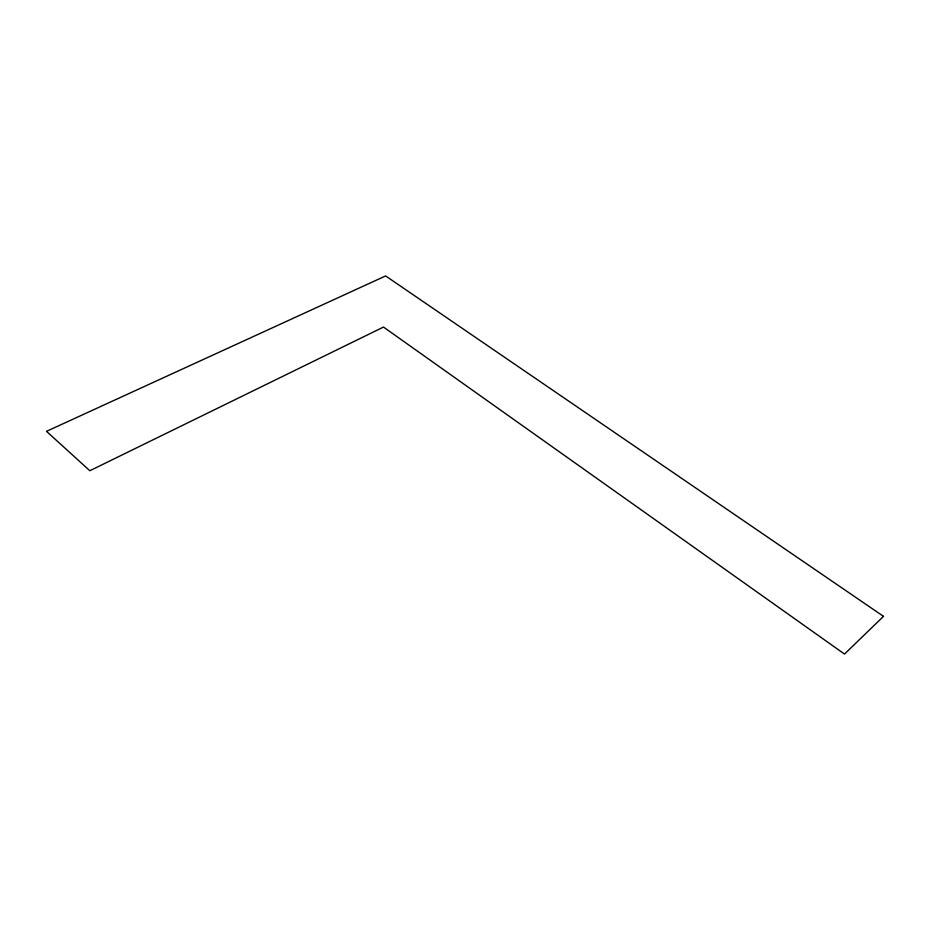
<?xml version="1.0" encoding="UTF-8"?>
<svg xmlns="http://www.w3.org/2000/svg" width="930" height="930" viewBox="0 0 930 930"><rect width="100%" height="100%" fill="white"/><g stroke="black" fill="none" stroke-linecap="round" stroke-linejoin="round"><path stroke-width="1.4" d="M883.5 616.358L844.498 654.069L383.497 327.058L89.838 470.731L46.5 431.334L385.625 275.931L883.5 616.358"/></g></svg>
